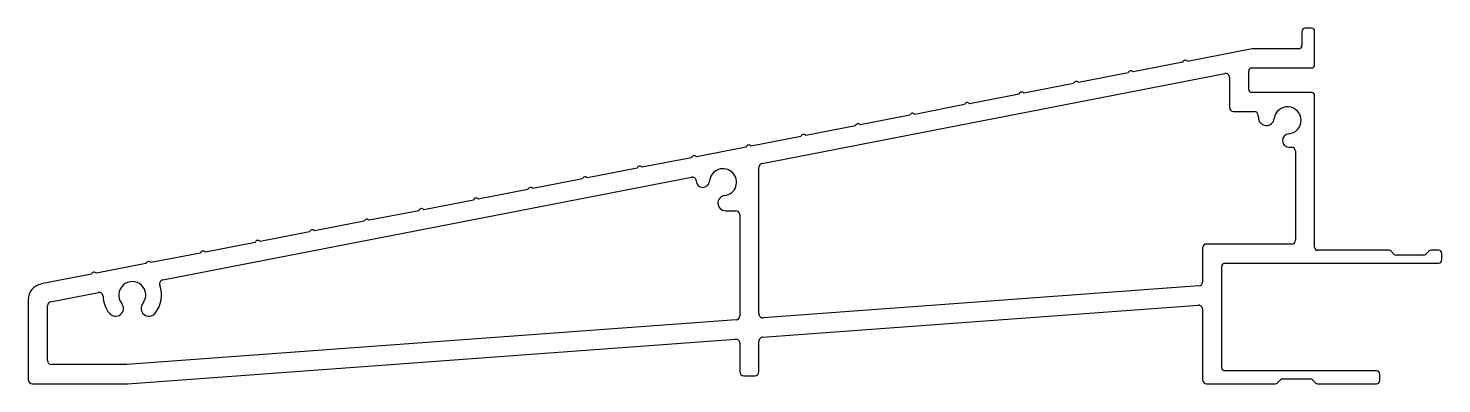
# Model space of a CAD drawing. Extents: x -92 to 86, y 35 to 80.
import ezdxf

# ---------------------------------------------------------------- set-up
doc = ezdxf.new("R2010")
doc.units = 0
doc.layers.get('0').update_dxf_attribs({"linetype": 'CONTINUOUS'})

msp = doc.modelspace()

# ---------------------------------------------------------------- linework, layer by layer
for p, q in [((68.66, 79.16), (68.66, 77.37)), ((69.86, 79.56), (69.06, 79.56)), ((70.26, 74.96), (70.26, 79.16)), ((62.39, 76.97), (54.26, 75.39)), ((68.26, 76.97), (62.39, 76.97)), ((53.65, 75.27), (47.39, 74.06)), ((0.68, 62.52), (58.96, 73.85)), ((46.78, 73.94), (40.52, 72.72)), ((59.55, 73.36), (59.55, 69.55)), ((61.96, 71.86), (61.96, 74.16)), ((62.36, 74.56), (69.86, 74.56)), ((33.03, 71.27), (26.78, 70.05)), ((39.9, 72.6), (33.65, 71.39)), ((69.86, 71.46), (62.36, 71.46)), ((26.16, 69.93), (19.91, 68.71)), ((70.26, 51.98), (70.26, 71.06)), ((19.29, 68.59), (13.04, 67.38)), ((60.05, 69.05), (62.66, 69.05)), ((63.16, 68.55), (63.16, 68.32)), ((5.55, 65.92), (-0.71, 64.71)), ((12.42, 67.26), (6.17, 66.04)), ((-1.32, 64.59), (-7.58, 63.37)), ((67.07, 64.56), (67.35, 64.56)), ((-8.2, 63.25), (-14.45, 62.04)), ((67.85, 64.06), (67.85, 52.87)), ((-74.8, 47.85), (-8.22, 60.79)), ((-21.94, 60.58), (-28.19, 59.36)), ((-15.07, 61.92), (-21.32, 60.7)), ((0.28, 43.55), (0.28, 62.03)), ((-28.81, 59.24), (-35.06, 58.03)), ((-35.68, 57.91), (-41.93, 56.69)), ((-49.42, 55.24), (-55.68, 54.02)), ((-42.55, 56.57), (-48.81, 55.36)), ((-3.93, 56.56), (-2.64, 56.56)), ((-2.14, 56.05), (-2.14, 43.3)), ((-56.3, 53.9), (-62.55, 52.69)), ((-63.17, 52.57), (-69.42, 51.35)), ((56.15, 51.87), (56.15, 47.58)), ((67.35, 52.37), (56.65, 52.37)), ((-76.91, 49.9), (-83.16, 48.68)), ((-70.04, 51.23), (-76.29, 50.02)), ((58.96, 49.96), (85.86, 49.96)), ((79.6, 51.58), (70.66, 51.58)), ((80.25, 51.09), (79.88, 51.46)), ((84, 50.98), (80.53, 50.98)), ((84.65, 51.46), (84.28, 51.09)), ((85.86, 51.58), (84.93, 51.58)), ((86.26, 50.36), (86.26, 51.18)), ((-83.78, 48.56), (-90.12, 47.33)), ((58.56, 36.78), (58.56, 49.56)), ((55.69, 47.08), (0.81, 43.06)), ((-91.74, 45.36), (-91.74, 35.27)), ((-89.32, 37.67), (-89.32, 44.61)), ((-88.92, 45.1), (-82.91, 46.27)), ((0.74, 40.63), (55.62, 44.66)), ((-2.6, 42.81), (-79.32, 37.17)), ((56.15, 44.16), (56.15, 35.26)), ((-79.22, 34.76), (-2.68, 40.38)), ((-2.14, 39.87), (-2.14, 36.27)), ((0.28, 36.27), (0.28, 40.13)), ((-79.32, 37.17), (-88.82, 37.17)), ((-1.63, 35.76), (-0.23, 35.76)), ((78.06, 36.38), (58.96, 36.38)), ((78.46, 35.16), (78.46, 35.98)), ((-91.23, 34.76), (-79.25, 34.76)), ((56.65, 34.76), (65.3, 34.76)), ((65.58, 34.88), (65.95, 35.24)), ((66.23, 35.36), (69.7, 35.36)), ((69.98, 35.24), (70.35, 34.88)), ((70.63, 34.76), (78.06, 34.76))]:
    msp.add_line(p, q)
for centre, radius, start, end in [((69.06, 79.16), 0.4, 90, 180), ((69.86, 79.16), 0.4, 0, 90), ((68.26, 77.37), 0.4, 270, 0), ((53.98, 75.18), 0.35, 36.8768, 165.1232), ((69.86, 74.96), 0.4, 270, 360), ((47.11, 73.85), 0.35, 36.8768, 165.1232), ((59.05, 73.36), 0.5, 0, 101), ((62.36, 74.16), 0.4, 90, 180), ((33.37, 71.18), 0.35, 36.8768, 165.1232), ((40.24, 72.51), 0.35, 36.8768, 165.1232), ((62.36, 71.86), 0.4, 180, 270), ((69.86, 71.06), 0.4, 0, 90), ((26.5, 69.84), 0.35, 36.8768, 165.1232), ((60.05, 69.55), 0.5, 180, 270), ((66.86, 67.96), 1.7, 274.5346, 172.3735), ((19.63, 68.5), 0.35, 36.8768, 165.1232), ((62.66, 68.55), 0.5, 0, 90), ((64.18, 68.32), 1.01, 180, 352.3735), ((5.89, 65.83), 0.35, 36.8768, 165.1232), ((12.76, 67.17), 0.35, 36.8768, 165.1232), ((67.07, 65.41), 0.854, 94.5346, 270), ((-0.99, 64.5), 0.35, 36.8768, 165.1232), ((67.35, 64.06), 0.5, 0, 90), ((-7.86, 63.16), 0.35, 36.8768, 165.1232), ((0.78, 62.03), 0.5, 101, 180), ((-21.6, 60.49), 0.35, 36.8768, 165.1232), ((-14.73, 61.83), 0.35, 36.8768, 165.1232), ((-8.12, 60.3), 0.5, 2.3516, 101), ((-4.24, 60.16), 1.7, 45, 175.6187), ((-4.24, 60.16), 1.7, 276.5883, 45), ((-28.47, 59.15), 0.35, 36.8768, 165.1232), ((-6.78, 60.35), 0.847, 182.3516, 355.6187), ((-35.34, 57.82), 0.35, 36.8768, 165.1232), ((-3.93, 57.52), 0.957, 96.5883, 270), ((-49.09, 55.15), 0.35, 36.8768, 165.1232), ((-42.21, 56.48), 0.35, 36.8768, 165.1232), ((-2.64, 56.05), 0.508, 360, 90), ((-55.96, 53.81), 0.35, 36.8768, 165.1232), ((-62.83, 52.48), 0.35, 36.8768, 165.1232), ((56.65, 51.87), 0.5, 90, 180), ((67.35, 52.87), 0.5, 270, 0), ((70.66, 51.98), 0.4, 180, 270), ((-76.57, 49.81), 0.35, 36.8768, 165.1232), ((-69.7, 51.14), 0.35, 36.8768, 165.1232), ((58.96, 49.56), 0.4, 90, 180), ((79.6, 51.18), 0.4, 45, 90), ((80.53, 51.38), 0.4, 225, 270), ((84, 51.38), 0.4, 270, 315), ((84.93, 51.18), 0.4, 90, 135), ((85.86, 51.18), 0.4, 0, 90), ((85.86, 50.36), 0.4, 270, 0), ((-83.44, 48.47), 0.35, 36.8768, 165.1232), ((-89.74, 45.36), 2, 101, 180), ((-78.64, 45.93), 1.7, 321.5877, 218.4123), ((-78.64, 45.93), 3.68, 321.5877, 19.9521), ((-74.7, 47.36), 0.5, 101, 199.9521), ((55.65, 47.58), 0.5, 274.1992, 0), ((-88.82, 44.61), 0.5, 101, 180), ((-82.82, 45.78), 0.5, 2.0479, 101), ((-78.64, 45.93), 3.68, 182.0479, 218.4123), ((-80.74, 44.26), 0.991, 218.4123, 38.4123), ((-76.53, 44.26), 0.991, 141.5877, 321.5877), ((55.65, 44.16), 0.5, 360, 94.1992), ((-2.64, 43.3), 0.5, 274.1992, 0), ((0.78, 43.55), 0.5, 180, 274.1992), ((-2.64, 39.87), 0.508, 360, 94.1992), ((0.78, 40.13), 0.5, 94.1992, 180), ((-88.82, 37.67), 0.5, 180, 270), ((-1.63, 36.27), 0.508, 180, 270), ((-0.23, 36.27), 0.508, 270, 0), ((58.96, 36.78), 0.4, 180, 270), ((78.06, 35.98), 0.4, 0, 90), ((-91.23, 35.27), 0.508, 180, 270), ((-79.25, 35.27), 0.508, 270, 274.1992), ((56.65, 35.26), 0.5, 180, 270), ((65.3, 35.16), 0.4, 270, 315), ((66.23, 34.96), 0.4, 90, 135), ((69.7, 34.96), 0.4, 45, 90), ((70.63, 35.16), 0.4, 225, 270), ((78.06, 35.16), 0.4, 270, 0)]:
    msp.add_arc(centre, radius, start, end)

doc.saveas('drawing.dxf')
